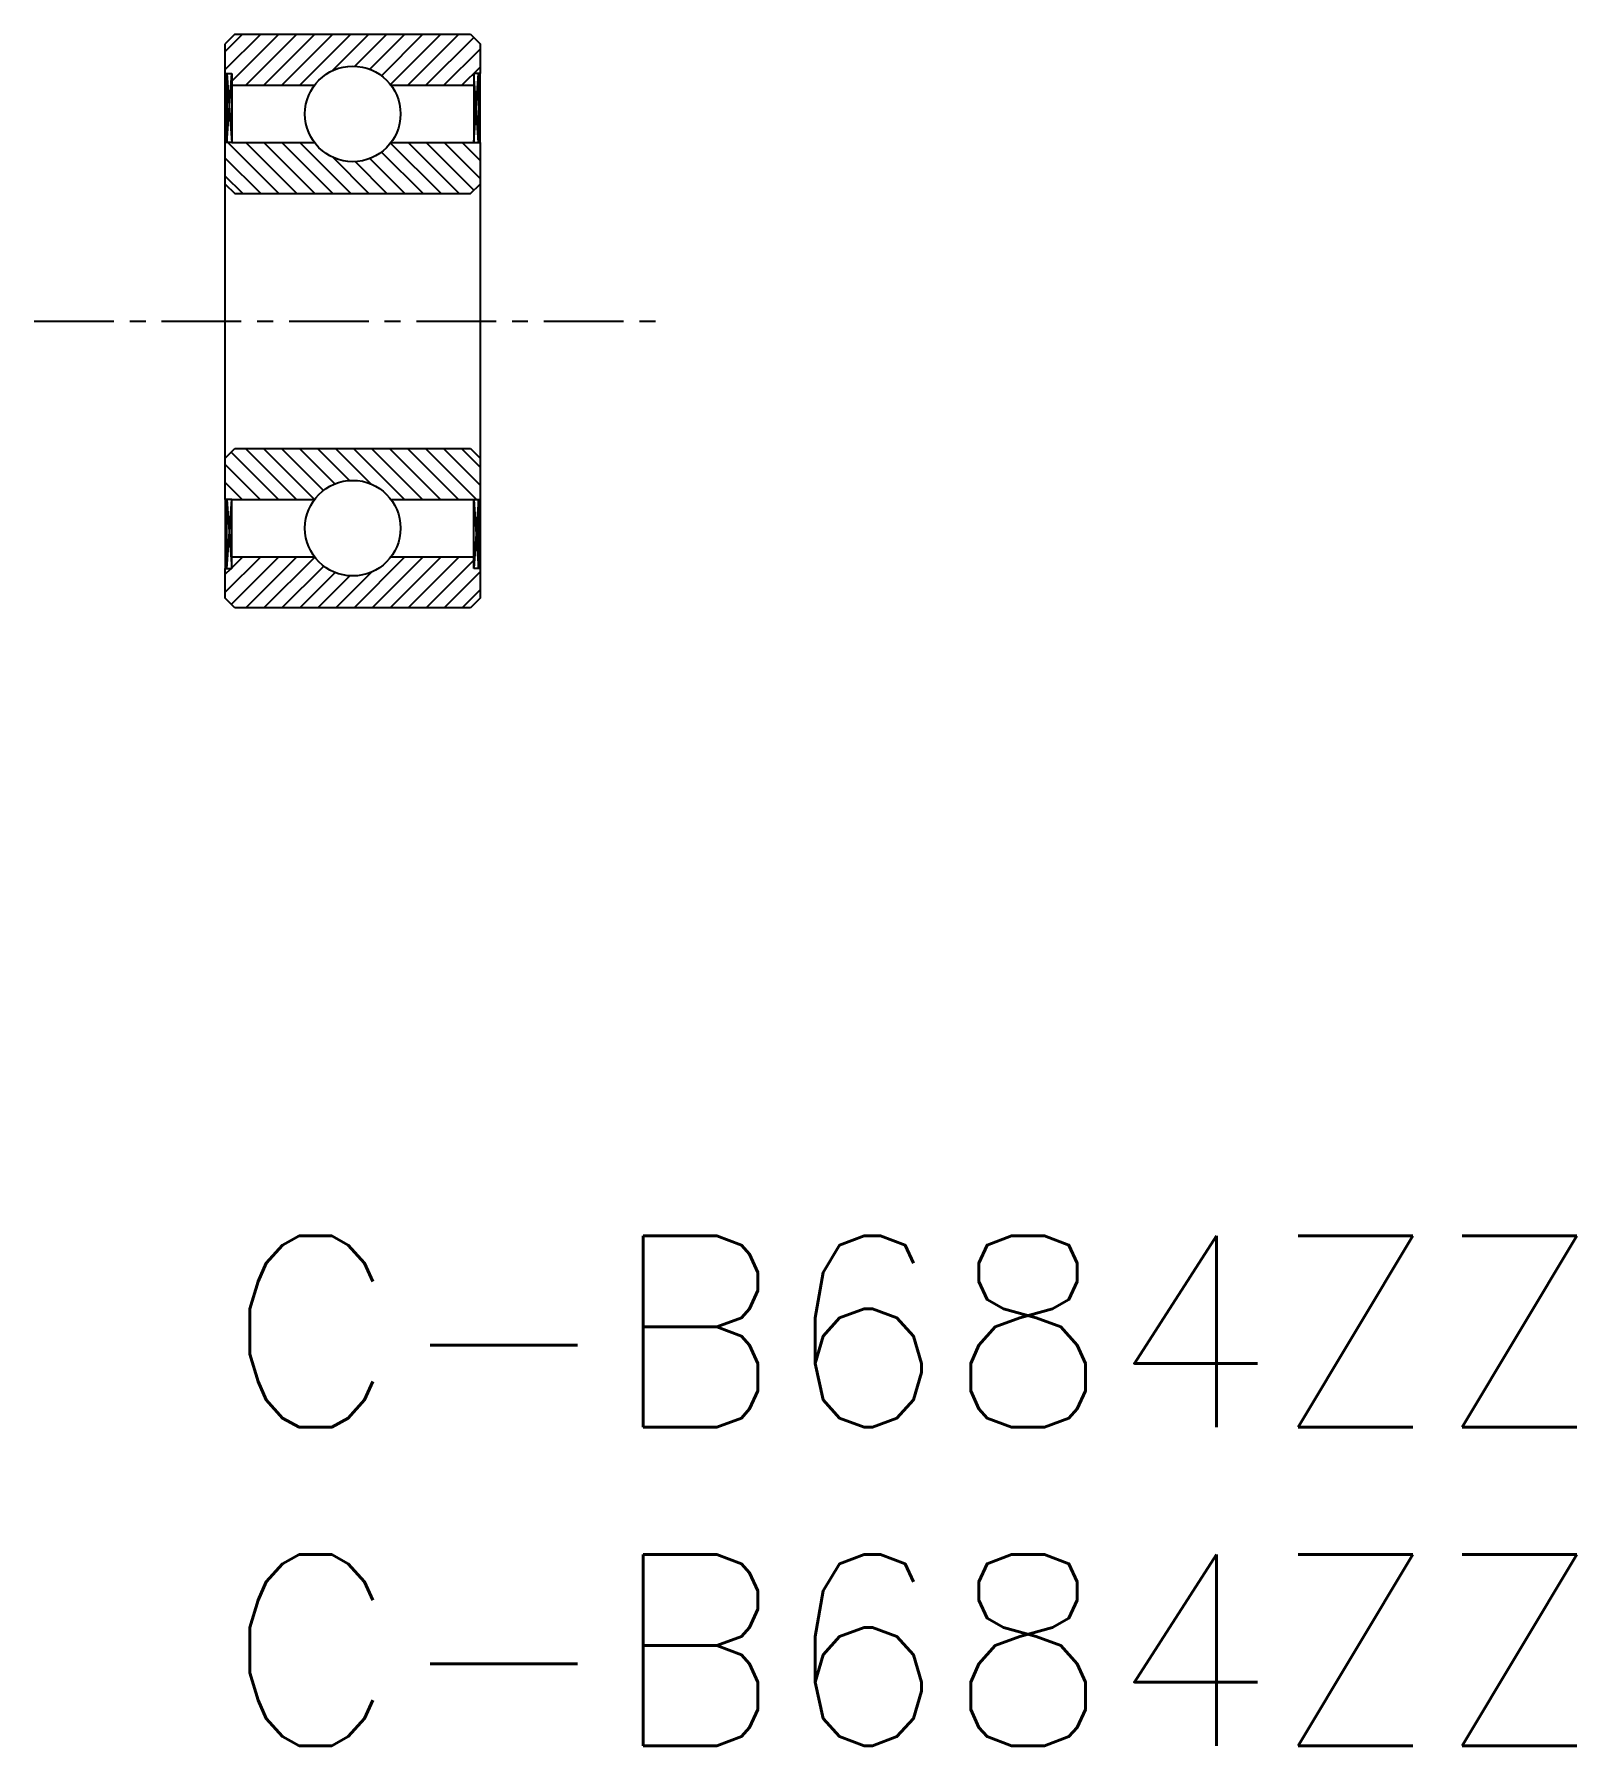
# Model space of a CAD drawing. Extents: x -3 to 21.2, y -8 to 18.9.
import ezdxf
from ezdxf.enums import TextEntityAlignment as Align

# ---------------------------------------------------------------- set-up
doc = ezdxf.new("R2010")
doc.units = 0
doc.linetypes.add('CENTER', pattern=[2, 1.25, -0.25, 0.25, -0.25])
doc.layers.get('0').update_dxf_attribs({"linetype": 'CONTINUOUS'})
doc.layers.add('CENTER', color=1, linetype='CENTER')
doc.styles.get("Standard").update_dxf_attribs({"font": 'txt.shx', "bigfont": 'extfont.shx'})

msp = doc.modelspace()

# ---------------------------------------------------------------- linework, layer by layer
at = {"color": 7, "linetype": 'CONTINUOUS'}
for p, q in [((0, 18.584), (0.272, 18.856)), ((0, 18.301), (0.555, 18.856)), ((0.15, 18.856), (0, 18.706)), ((0.1, 18.119), (0.838, 18.856)), ((0.15, 18.856), (3.85, 18.856)), ((0.321, 18.056), (1.121, 18.856)), ((0.603, 18.056), (1.403, 18.856)), ((0.886, 18.056), (1.686, 18.856)), ((1.169, 18.056), (1.969, 18.856)), ((1.681, 18.285), (2.252, 18.856)), ((2.034, 18.356), (2.535, 18.856)), ((2.268, 18.307), (2.818, 18.856)), ((2.45, 18.206), (3.101, 18.856)), ((2.593, 18.066), (3.383, 18.856)), ((2.866, 18.056), (3.666, 18.856)), ((3.149, 18.056), (3.9, 18.807)), ((3.85, 18.856), (4, 18.706)), ((0, 18.241), (0, 18.706)), ((3.432, 18.056), (4, 18.624)), ((4, 18.706), (4, 18.241)), ((3.715, 18.056), (4, 18.342)), ((0, 17.156), (0, 18.241)), ((0, 18.241), (0.1, 18.241)), ((0.025, 17.156), (0.1, 18.241)), ((0.025, 18.241), (0.1, 17.156)), ((0.025, 18.241), (0.025, 17.156)), ((0.1, 18.241), (0.1, 17.156)), ((0.1, 18.056), (1.4, 18.056)), ((2.6, 18.056), (3.9, 18.056)), ((3.9, 17.156), (3.975, 18.241)), ((3.9, 18.241), (3.9, 17.156)), ((3.975, 17.156), (3.9, 18.241)), ((4, 18.241), (3.9, 18.241)), ((3.975, 18.241), (3.975, 17.156)), ((4, 17.156), (4, 18.241)), ((0, 11.556), (0, 17.156)), ((0.1, 17.156), (0, 17.156)), ((0.84, 16.356), (0.04, 17.156)), ((0.1, 17.156), (1.4, 17.156)), ((1.123, 16.356), (0.323, 17.156)), ((1.406, 16.356), (0.606, 17.156)), ((1.689, 16.356), (0.889, 17.156)), ((1.972, 16.356), (1.172, 17.156)), ((2.254, 16.356), (1.685, 16.926)), ((3.103, 16.356), (2.452, 17.008)), ((3.386, 16.356), (2.594, 17.148)), ((2.6, 17.156), (3.9, 17.156)), ((3.669, 16.356), (2.869, 17.156)), ((3.901, 16.407), (3.151, 17.156)), ((4, 16.591), (3.434, 17.156)), ((4, 16.873), (3.717, 17.156)), ((3.9, 17.156), (4, 17.156)), ((4, 17.156), (4, 11.556)), ((0.557, 16.356), (0, 16.914)), ((2.537, 16.356), (2.036, 16.857)), ((2.82, 16.356), (2.27, 16.907)), ((0.275, 16.356), (0, 16.631)), ((0, 16.506), (0.15, 16.356)), ((3.85, 16.356), (4, 16.506)), ((0.15, 16.356), (3.85, 16.356)), ((0, 12.206), (0.15, 12.356)), ((0.15, 12.356), (3.85, 12.356)), ((1.115, 11.556), (0.315, 12.356)), ((1.398, 11.556), (0.598, 12.356)), ((1.539, 11.698), (0.88, 12.356)), ((1.718, 11.801), (1.163, 12.356)), ((1.948, 11.854), (1.446, 12.356)), ((2.285, 11.8), (1.729, 12.356)), ((2.812, 11.556), (2.012, 12.356)), ((3.095, 11.556), (2.295, 12.356)), ((3.377, 11.556), (2.577, 12.356)), ((3.66, 11.556), (2.86, 12.356)), ((3.943, 11.556), (3.143, 12.356)), ((4, 11.782), (3.426, 12.356)), ((4, 12.065), (3.709, 12.356)), ((3.85, 12.356), (4, 12.206)), ((0.549, 11.556), (0, 12.105)), ((0.832, 11.556), (0.091, 12.297)), ((0.266, 11.556), (0, 11.822)), ((0.1, 11.556), (0, 11.556)), ((0, 11.556), (0, 10.471)), ((0.025, 11.556), (0.1, 10.471)), ((0.025, 10.471), (0.1, 11.556)), ((0.025, 10.471), (0.025, 11.556)), ((0.1, 11.556), (1.4, 11.556)), ((0.1, 10.471), (0.1, 11.556)), ((2.6, 11.556), (3.9, 11.556)), ((3.9, 11.556), (4, 11.556)), ((3.9, 10.471), (3.9, 11.556)), ((3.975, 11.556), (3.9, 10.471)), ((3.9, 11.556), (3.975, 10.471)), ((3.975, 10.471), (3.975, 11.556)), ((4, 11.556), (4, 10.471)), ((0, 10.099), (0.557, 10.656)), ((0.095, 9.911), (0.84, 10.656)), ((0.1, 10.482), (0.275, 10.656)), ((0.1, 10.656), (1.4, 10.656)), ((0.323, 9.856), (1.123, 10.656)), ((0.606, 9.856), (1.403, 10.653)), ((0.889, 9.856), (1.544, 10.511)), ((2.02, 9.856), (2.82, 10.656)), ((2.303, 9.856), (3.103, 10.656)), ((2.586, 9.856), (3.386, 10.656)), ((2.6, 10.656), (3.9, 10.656)), ((2.869, 9.856), (3.669, 10.656)), ((3.151, 9.856), (3.9, 10.605)), ((0, 10.382), (0.09, 10.471)), ((0, 10.006), (0, 10.471)), ((0, 10.471), (0.1, 10.471)), ((1.172, 9.856), (1.724, 10.409)), ((1.454, 9.856), (1.956, 10.358)), ((1.737, 9.856), (2.3, 10.419)), ((3.434, 9.856), (4, 10.422)), ((4, 10.471), (3.9, 10.471)), ((4, 10.471), (4, 10.006)), ((0.15, 9.856), (0, 10.006)), ((3.717, 9.856), (4, 10.139)), ((4, 10.006), (3.85, 9.856)), ((3.85, 9.856), (0.15, 9.856))]:
    msp.add_line(p, q, dxfattribs=at)
for centre in [(2, 17.606), (2, 11.106)]:
    msp.add_circle(centre, 0.75, dxfattribs=at)
at = {"layer": 'CENTER', "color": 1, "linetype": 'CENTER'}
msp.add_line((-3, 14.356), (7, 14.356), dxfattribs=at)

# ---------------------------------------------------------------- texts
at = {"color": 7, "linetype": 'CONTINUOUS'}
for p in [(0, -1.5), (0, -6.5)]:
    msp.add_text('C-B684ZZ', height=3, dxfattribs=at).set_placement(p, align=Align.MIDDLE_LEFT)

doc.saveas('drawing.dxf')
